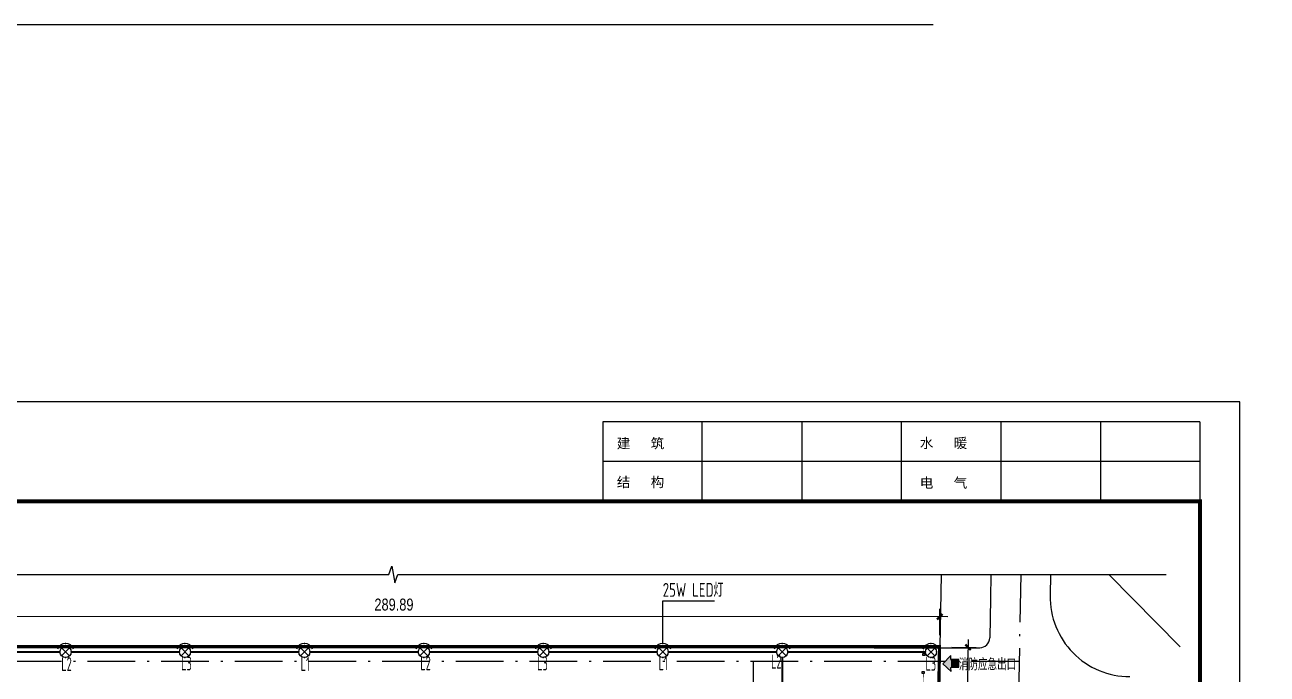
# Model space of a CAD drawing. Header units: millimetres. Extents: x 451834 to 908217, y 418823 to 838421.
# Drawn here: x 453327 to 453639.1, y 419477.5 to 419640.6 of the extents above; entities that cross this region are included whole.
import ezdxf
from ezdxf.enums import TextEntityAlignment as Align

# ---------------------------------------------------------------- set-up
doc = ezdxf.new("R2010")
doc.units = ezdxf.units.MM
doc.header["$LTSCALE"] = 1000
doc.linetypes.add('ACAD_ISO10W100', pattern=[18.5, 12, -3, 0.5, -3])
doc.linetypes.add('DASH', pattern=[0.35, 0.25, -0.1])
for name, color, linetype in [('DIM', 3, 'Continuous'), ('DOTLN', 2, 'DASH'), ('EQUIP-照明', 3, 'Continuous'), ('RD-中线', 1, 'Continuous'), ('RD-侧石线', 7, 'Continuous'), ('RD-红线', 5, 'Continuous'), ('TEL_SYMB', 3, 'Continuous'), ('TEL_TEXT', 7, 'Continuous'), ('TEL_TITLE', 7, 'Continuous'), ('TEXT_DOT', 1, 'Continuous'), ('WIRE-照明', 6, 'Continuous'), ('图框', 7, 'Continuous'), ('拟选址地藉', 1, 'Continuous'), ('电气辅助', 6, 'Continuous')]:
    doc.layers.add(name, color=color, linetype=linetype)
doc.styles.add('-黑体', font='simhei_0.ttf')
doc.styles.add('_TCH_LABEL', font='COMPLEX', dxfattribs={"bigfont": 'GBCBIG'})
doc.styles.add('_TEL_DIM', font='tssdeng.shx', dxfattribs={"width": 0.7, "height": 3.5, "bigfont": 'HZTXT.shx'})
doc.styles.add('hz', font='atxt.shx', dxfattribs={"width": 0.8, "bigfont": ' ahztxt.shx'})
doc.styles.add('广建图框2', font='simhei_0.ttf')
doc.linetypes.add('weiqiang', pattern='A,2,[55,mytools.shx,S=0.2,R=0,X=0,Y=0],0', length=2)
doc.dimstyles.get("Standard").update_dxf_attribs({"dimtxt": 20, "dimasz": 0.18, "dimexe": 0.18, "dimexo": 0.0625, "dimgap": 0.09, "dimtad": 0, "dimtih": 1, "dimtoh": 1, "dimdec": 0, "dimzin": 0, "dimdsep": 46, "dimtxsty": '-黑体', "dimcen": 0.09, "dimclrd": 1, "dimclre": 1, "dimclrt": 1, "dimadec": 0, "dimazin": 0, "dimtfac": 1, "dimtdec": 0, "dimtofl": 0, "dimtmove": 0, "dimatfit": 3, "dimfxl": 0, "dimtolj": 1, "dimtzin": 0, "dimarcsym": 0})

# ---------------------------------------------------------------- blocks, each defined once
blk = doc.blocks.new('HUIQIAN')
at = {"layer": '图框'}
for p, q in [((-2000, 0), (-2000, -15000)), ((-2000, 0), (0, 0)), ((-1000, 0), (-1000, -15000)), ((0, 0), (0, -15000)), ((-2000, -2500), (0, -2500)), ((-2000, -5000), (0, -5000)), ((-2000, -7500), (0, -7500)), ((-2000, -10000), (0, -10000)), ((0, -12500), (-2000, -12500)), ((-2000, -15000), (0, -15000))]:
    blk.add_line(p, q, dxfattribs=at)
at = {"layer": '图框', "style": '广建图框2'}
for s, p in [('水   暖  ', (-1342, -7035)), ('电   气 ', (-342, -7035)), ('建   筑', (-1333, -14645)), ('结   构', (-360, -14645))]:
    blk.add_text(s, height=250, rotation=90, dxfattribs=at).set_placement(p)
blk = doc.blocks.new('$equip$00001172')
for p, q in [((0.247, 0.247), (-0.247, -0.247)), ((-0.247, 0.247), (0.247, -0.247))]:
    blk.add_line(p, q)
blk.add_circle((0, 0), 0.35)
blk.add_arc((0, 0), 0.532, 109.98311, 250.01689)
for p in [(-0.532, 0), (0, 0.35), (0.35, 0), (0, -0.35)]:
    blk.add_point(p)
at = {"style": '_TCH_LABEL', "flags": 9}
blk.add_attdef('A', (0, 0), '', height=0.00002, dxfattribs=at)
blk = doc.blocks.new('_ArchTick')
at = {"color": 0, "linetype": 'ByBlock', "const_width": 0.4}
blk.add_lwpolyline([(-0.5, -0.5), (0.5, 0.5)], dxfattribs=at)
blk = doc.blocks.new('*D60')
at = {"layer": 'Defpoints', "color": 0, "transparency": 16777216}
for p in [(453266.95, 419491.99), (453266.95, 419484.37), (453556.84, 419484.3)]:
    blk.add_point(p, dxfattribs=at)
at = {"layer": 'DIM', "color": 83, "lineweight": -2, "transparency": 16777216}
for p, q in [((453558.84, 419491.92), (453264.95, 419491.99)), ((453266.95, 419487.37), (453266.95, 419493.99)), ((453556.84, 419487.3), (453556.84, 419493.92))]:
    blk.add_line(p, q, dxfattribs=at)
at = {"layer": 'DIM', "color": 83, "lineweight": -2, "transparency": 16777216, "xscale": 1.4, "yscale": 1.4, "zscale": 1.4}
for p, rotation in [((453266.95, 419491.99), 179.9869050054427), ((453556.84, 419491.92), 359.9869050054427)]:
    blk.add_blockref('_ArchTick', p, dxfattribs=dict(at, rotation=rotation))
at = {"layer": 'DIM', "color": 7, "transparency": 16777216, "insert": (453419.74, 419494.95), "char_height": 3, "attachment_point": 5, "rotation": 359.9869, "style": 'hz'}
blk.add_mtext('\\A1;289.89', dxfattribs=at)
blk = doc.blocks.new('*D61')
at = {"color": 83, "lineweight": -2, "transparency": 16777216}
for p, q in [((453563.98, 419486.23), (453560.26, 419283.47)), ((453559.84, 419484.3), (453565.94, 419484.19)), ((453556.19, 419285.54), (453562.29, 419285.43))]:
    blk.add_line(p, q, dxfattribs=at)
at = {"layer": 'Defpoints', "color": 0, "transparency": 16777216}
for p in [(453556.84, 419484.36), (453553.19, 419285.6), (453560.29, 419285.47)]:
    blk.add_point(p, dxfattribs=at)
at = {"color": 83, "lineweight": -2, "transparency": 16777216, "xscale": 1.4, "yscale": 1.4, "zscale": 1.4}
for p, rotation in [((453563.94, 419484.23), 88.94910270351697), ((453560.29, 419285.47), 268.949102703517)]:
    blk.add_blockref('_ArchTick', p, dxfattribs=dict(at, rotation=rotation))
at = {"color": 7, "transparency": 16777216, "insert": (453559.12, 419384.9), "char_height": 3, "attachment_point": 5, "rotation": 88.9491, "style": 'hz'}
blk.add_mtext('\\A1;198.79', dxfattribs=at)
blk = doc.blocks.new('ARROW_01')
blk.add_lwpolyline([(0.8, 0.2), (0.4, 0.2), (0.4, 0.4), (0, 0), (0.4, -0.4), (0.4, -0.2), (0.8, -0.2)], close=True)
for points in [[(0.4, 0.4), (0, 0), (0.4, -0.4)], [(0.4, 0.2), (0.8, 0.2), (0.4, -0.2), (0.8, -0.2)]]:
    blk.add_solid(points)

msp = doc.modelspace()

# ---------------------------------------------------------------- linework, layer by layer
for p, q in [((453552.307, 419484.134), (453286.601, 419484.134)), ((453540.329, 419484.134), (453566.881, 419484.134))]:
    msp.add_line(p, q)
at = {"color": 4, "linetype": 'weiqiang', "ltscale": 3, "const_width": 0.1}
for points in [[(453407.037, 419292.957), (453395.468, 419287.658), (453338.1, 419288.394), (453308.229, 419318.677), (453308.428, 419340.888), (453267.372, 419341.628), (453269.945, 419484.358), (453552.838, 419484.358), (453552.808, 419482.671)], [(453552.717, 419477.672), (453552.611, 419471.747), (453549.701, 419470.358)]]:
    msp.add_lwpolyline(points, dxfattribs=at)
for points in [[(453552.552, 419482.671), (453553.052, 419482.671), (453553.052, 419482.171), (453552.552, 419482.171)], [(453552.451, 419478.172), (453552.951, 419478.172), (453552.951, 419477.672), (453552.451, 419477.672)]]:
    msp.add_lwpolyline(points, close=True)
at = {"ltscale": 5}
msp.add_arc((453566.881, 419486.634), 2.5, 270, 358.96689, dxfattribs=at)
at = {"layer": 'DOTLN', "linetype": 'DASH'}
msp.add_lwpolyline([(451834.349, 418822.772), (453905.177, 418822.772), (453905.177, 419640.592), (451834.349, 419640.592)], close=True, dxfattribs=at)
at = {"layer": 'RD-中线', "linetype": 'ACAD_ISO10W100', "ltscale": 0.001}
for p, q in [((453576.775, 419480.634), (453275.306, 419480.634)), ((453510.011, 419321.398), (453510.011, 419480.634))]:
    msp.add_line(p, q, dxfattribs=at)
at = {"layer": 'RD-中线', "linetype": 'ACAD_ISO10W100', "ltscale": 0.001, "flags": 128}
msp.add_lwpolyline([(453577.17, 419502.552), (453572.063, 419219.358)], dxfattribs=at)
at = {"layer": 'RD-侧石线', "ltscale": 5}
msp.add_line((453569.56, 419496.497), (453569.381, 419486.589), dxfattribs=at)
at = {"layer": 'RD-侧石线', "ltscale": 10, "flags": 128}
for points in [[(453569.669, 419502.552), (453569.56, 419496.497)], [(453584.671, 419502.552), (453584.575, 419497.218)]]:
    msp.add_lwpolyline(points, dxfattribs=at)
at = {"layer": 'RD-侧石线'}
msp.add_lwpolyline([(453584.575, 419497.218, 0.4195047), (453604.572, 419476.858, 0.4195047)], format="xyb", dxfattribs=at)
at = {"layer": 'RD-红线', "ltscale": 10, "flags": 128}
msp.add_lwpolyline([(453557.167, 419502.552), (453556.839, 419484.358)], dxfattribs=at)
at = {"layer": 'RD-红线'}
msp.add_lwpolyline([(453599.34, 419502.552), (453617.209, 419484.358)], dxfattribs=at)
at = {"layer": 'TEL_SYMB'}
msp.add_lwpolyline([(453225.49, 419502.552), (453418.459, 419502.552), (453419.223, 419504.652), (453419.964, 419500.452), (453420.709, 419502.552), (453613.678, 419502.552)], dxfattribs=at)
at = {"layer": 'TEL_TITLE'}
msp.add_lwpolyline([(453212.166, 418951.876), (453632.166, 418951.876), (453632.166, 419545.876), (453212.166, 419545.876)], close=True, dxfattribs=at)
at = {"layer": 'TEL_TITLE', "const_width": 1}
msp.add_lwpolyline([(453222.166, 418961.876), (453622.166, 418961.876), (453622.166, 419520.876), (453222.166, 419520.876)], close=True, dxfattribs=at)
at = {"layer": 'WIRE-照明', "linetype": 'Continuous', "const_width": 0.5}
for points in [[(453335.854, 419483.079), (453308.651, 419483.079)], [(453365.854, 419483.079), (453338.651, 419483.079)], [(453395.854, 419483.079), (453368.651, 419483.079)], [(453425.854, 419483.079), (453398.651, 419483.079)], [(453455.854, 419483.079), (453428.651, 419483.079)], [(453458.651, 419483.079), (453458.59, 419483.079)], [(453485.854, 419483.079), (453458.651, 419483.079)], [(453488.651, 419483.078), (453488.65, 419483.078)], [(453488.651, 419483.078), (453515.854, 419483.079)], [(453553.222, 419483.058), (453518.651, 419483.078)], [(453517.253, 419481.68), (453517.253, 419475.317)]]:
    msp.add_lwpolyline(points, dxfattribs=at)
at = {"layer": '拟选址地藉', "color": 1, "linetype": 'DASH', "ltscale": 0.01, "const_width": 0.8}
msp.add_lwpolyline([(453266.884, 419484.373), (453556.777, 419484.373), (453553.193, 419285.597), (453338.1, 419288.394), (453308.229, 419318.677), (453308.429, 419340.889), (453264.311, 419341.684)], close=True, dxfattribs=at)
at = {"layer": '拟选址地藉', "color": 5}
msp.add_lwpolyline([(453266.884, 419484.373), (453556.777, 419484.373), (453553.193, 419285.597), (453338.1, 419288.394), (453308.229, 419318.677), (453308.429, 419340.889), (453264.311, 419341.684)], close=True, dxfattribs=at)
at = {"layer": '电气辅助'}
for p, q in [((453487.253, 419485.207), (453487.253, 419495.886)), ((453487.253, 419495.886), (453500.284, 419495.886))]:
    msp.add_line(p, q, dxfattribs=at)

# ---------------------------------------------------------------- block references
at = {"xscale": 0.01, "yscale": 0.01, "zscale": 0.01, "rotation": 270}
msp.add_blockref('HUIQIAN', (453622.166, 419520.876), dxfattribs=at)
at = {"layer": 'EQUIP-照明', "xscale": 4, "yscale": 4, "zscale": 4, "rotation": 270}
for p in [(453337.253, 419483.079), (453367.253, 419483.079), (453397.253, 419483.079), (453427.253, 419483.079), (453457.253, 419483.079), (453487.253, 419483.079), (453517.253, 419483.079), (453554.62, 419483.057)]:
    msp.add_blockref('$equip$00001172', p, dxfattribs=at)
at = {"layer": 'TEXT_DOT', "xscale": 5, "yscale": 5, "zscale": 5, "rotation": 1.406562290602708}
msp.add_blockref('ARROW_01', (453557.632, 419480.104), dxfattribs=at)

# ---------------------------------------------------------------- texts
at = {"layer": 'TEL_TEXT', "style": '_TEL_DIM'}
for s, width, p in [('25W LED灯', 0.7, (453487.253, 419496.911)), ('L2', 0.56, (453336.193, 419478.258)), ('L3', 0.56, (453366.298, 419478.41)), ('L1', 0.56, (453396.299, 419478.272)), ('L2', 0.56, (453426.366, 419478.482)), ('L3', 0.56, (453455.729, 419478.415)), ('L1', 0.56, (453486.215, 419478.482)), ('L2', 0.56, (453514.471, 419478.878)), ('L3', 0.56, (453553.26, 419478.33))]:
    msp.add_text(s, height=3.5, dxfattribs=dict(at, width=width)).set_placement(p)
at = {"layer": 'TEXT_DOT', "style": 'hz', "width": 0.8}
msp.add_text('消防应急出口', height=3, dxfattribs=at).set_placement((453576.025, 419478.455), align=Align.RIGHT)

# ---------------------------------------------------------------- dimensions: what is measured, and where the dimension line sits
dim = msp.add_aligned_dim(p1=(453556.839, 419484.357), p2=(453553.193, 419285.597), distance=7.103, dimstyle='Standard', override={"dimtxt": 3, "dimasz": 1.4, "dimexe": 2, "dimexo": 3, "dimgap": 1.5, "dimtad": 1, "dimtih": 0, "dimtoh": 0, "dimdec": 2, "dimtxsty": 'hz', "dimblk1": 'ArchTick', "dimblk2": 'ArchTick', "dimsah": 1, "dimcen": 2, "dimdle": 2, "dimclrd": 83, "dimclre": 83, "dimclrt": 7, "dimtix": 1, "dimtofl": 1, "dimtmove": 2})
dim.commit()
dim.dimension.update_dxf_attribs({"geometry": '*D61', "text_midpoint": (453559.118, 419384.902)})
at = {"layer": 'DIM'}
dim = msp.add_linear_dim(base=(453266.948, 419491.986), p1=(453556.839, 419484.304), p2=(453266.946, 419484.37), angle=179.98691, dimstyle='Standard', override={"dimtxt": 3, "dimasz": 1.4, "dimexe": 2, "dimexo": 3, "dimgap": 1.5, "dimtad": 1, "dimtih": 0, "dimtoh": 0, "dimdec": 2, "dimtxsty": 'hz', "dimblk1": 'ArchTick', "dimblk2": 'ArchTick', "dimsah": 1, "dimcen": 2, "dimdle": 2, "dimclrd": 83, "dimclre": 83, "dimclrt": 7, "dimtix": 1, "dimtofl": 1, "dimtmove": 2}, dxfattribs=at)
dim.commit()
dim.dimension.update_dxf_attribs({"geometry": '*D60', "text_midpoint": (453419.745, 419494.953), "dimtype": 129})

doc.saveas('drawing.dxf')
